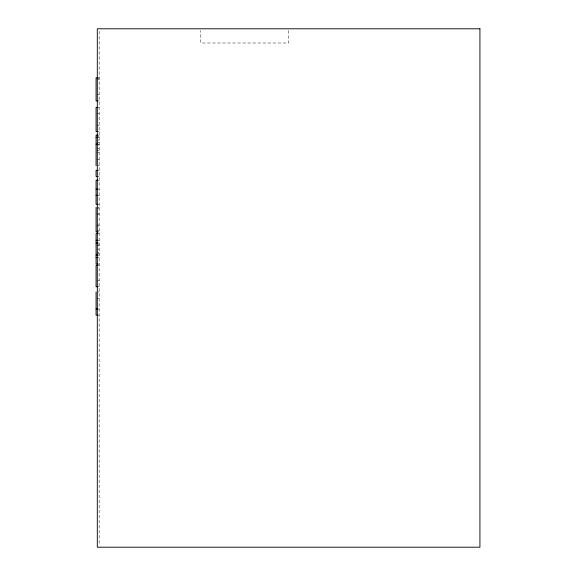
<?xml version="1.0" encoding="UTF-8"?>
<svg xmlns="http://www.w3.org/2000/svg" width="576" height="576" viewBox="0 0 576 576"><rect width="100%" height="100%" fill="white"/><g stroke="black" fill="none" stroke-linecap="round" stroke-linejoin="round"><path stroke-width="0.43" stroke-dasharray="2.88 2.16" d="M97.61 77.818L99.151 77.818M96.84 78.401L99.151 78.401M96.84 79.538L99.151 79.538M96.84 94.766L99.151 94.766M97.61 100.894L99.151 100.894M97.61 107.352L99.151 107.352M96.84 113.479L99.151 113.479M96.84 125.417L99.151 125.417M97.61 131.544L99.151 131.544M97.61 135.144L99.151 135.144M96.84 136.303L99.151 136.303M97.61 137.398L99.151 137.398M96.84 140.047L99.151 140.047M96.84 142.618L99.151 142.618M97.61 144.187L99.151 144.187M96.84 144.972L99.151 144.972M96.84 148.68L99.151 148.68M96.84 150.746L99.151 150.746M96.84 152.467L99.151 152.467M96.84 159.401L99.151 159.401M97.61 165.715L99.151 165.715M97.61 170.309L99.151 170.309M97.61 176.436L99.151 176.436M97.61 180.202L99.151 180.202M97.61 189.18L99.151 189.18M97.61 195.307L99.151 195.307M97.61 204.307L99.151 204.307M97.61 207.288L99.151 207.288M96.84 208.159L99.151 208.159M96.84 213.415L99.151 213.415M96.84 214.286L99.151 214.286M96.84 225.007L99.151 225.007M96.84 226.001L99.151 226.001M96.84 230.861L99.151 230.861M97.61 231.962L99.151 231.962M97.61 233.654L99.151 233.654M97.61 240.322L99.151 240.322M97.61 242.971L99.151 242.971M96.84 244.937L99.151 244.937M96.84 245.801L99.151 245.801M96.84 249.113L99.151 249.113M96.84 252.281L99.151 252.281M96.84 253.217L99.151 253.217M97.61 255.096L99.151 255.096M97.61 257.602L99.151 257.602M97.61 264.096L99.151 264.096M97.61 265.385L99.151 265.385M96.84 280.613L99.151 280.613M97.61 286.74L99.151 286.74M97.61 291.931L99.151 291.931M96.84 298.246L99.151 298.246M96.84 309.053L99.151 309.053M97.61 315.173L99.151 315.173M288.619 30.578L288.619 42.998L200.743 42.998L200.743 30.578M99.151 31.334L99.151 544.666"/><path stroke-width="0.86" d="M97.61 77.818L96.07 77.818L96.07 100.894L97.61 100.894M97.61 107.352L96.07 107.352L96.07 131.544L97.61 131.544M97.61 135.144L96.07 135.144L96.07 165.715M96.07 137.398L97.61 137.398M96.07 144.187L97.61 144.187M97.61 170.309L96.07 170.309L96.07 176.436L97.61 176.436M97.61 180.202L96.07 180.202L96.07 204.307L97.61 204.307M96.07 189.18L97.61 189.18M96.07 195.307L97.61 195.307M97.61 231.962L96.07 231.962L96.07 207.288M97.61 233.654L96.07 233.654L96.07 264.096L97.61 264.096M96.07 240.322L97.61 240.322M96.07 242.971L97.61 242.971M96.07 255.096L97.61 255.096M96.07 257.602L97.61 257.602M97.61 265.385L96.07 265.385L96.07 286.74L97.61 286.74M96.07 309.053L97.61 309.053M97.61 315.173L96.07 315.173L96.07 291.931M479.93 28.8L97.301 28.8L97.301 547.2L479.93 547.2L479.93 28.8"/></g></svg>
